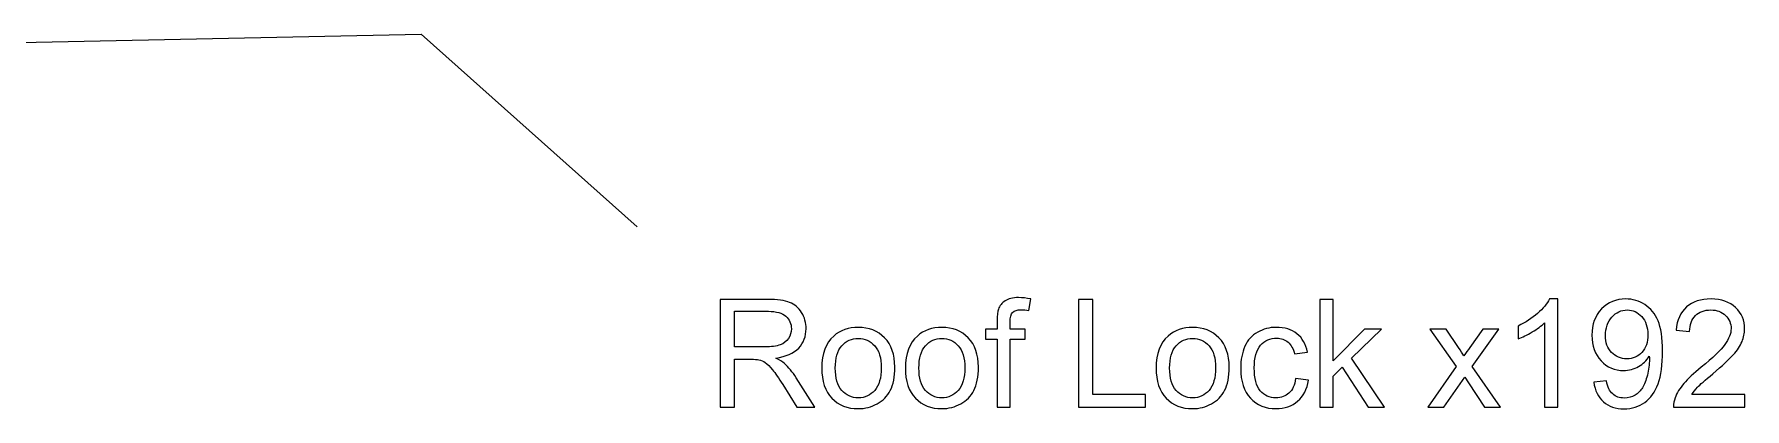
# Model space of a CAD drawing. Header units: inches. Extents: x -60.4 to -14.9, y -20.3 to 14.1.
# Drawn here: x -18.717 to -16.82, y -16.241 to -15.826 of the extents above; entities that cross this region are included whole.
import ezdxf

# ---------------------------------------------------------------- set-up
doc = ezdxf.new("R2010")
doc.units = ezdxf.units.IN
doc.header["$MEASUREMENT"] = 0
doc.layers.add('Master Desktop', color=7, linetype='Continuous', plot=False)

msp = doc.modelspace()

# ---------------------------------------------------------------- linework, layer by layer
at = {"layer": 'Master Desktop', "color": 155, "lineweight": 9}
msp.add_open_spline([(-19.3914, -15.8488), (-19.3914, -15.8488), (-18.2878, -15.8257), (-18.2878, -15.8257), (-18.2878, -15.8257), (-18.2878, -15.8257), (-18.0482, -16.0393), (-18.0482, -16.0393)], degree=3, knots=[0, 0, 0, 0, 0.333333, 0.333333, 0.333333, 0.333333, 1, 1, 1, 1], dxfattribs=at)
at = {"layer": 'Master Desktop', "color": 155}
for points, knots in [([(-17.9563, -16.2394), (-17.9563, -16.2394), (-17.9563, -16.12), (-17.9563, -16.12), (-17.9563, -16.12), (-17.9563, -16.12), (-17.9034, -16.12), (-17.9034, -16.12), (-17.9034, -16.12), (-17.8928, -16.12), (-17.8847, -16.1211), (-17.8792, -16.1233), (-17.8792, -16.1233), (-17.8737, -16.1254), (-17.8692, -16.1292), (-17.8659, -16.1346), (-17.8659, -16.1346), (-17.8626, -16.14), (-17.861, -16.146), (-17.861, -16.1526), (-17.861, -16.1526), (-17.861, -16.161), (-17.8637, -16.1682), (-17.8692, -16.174), (-17.8692, -16.174), (-17.8747, -16.1798), (-17.8831, -16.1834), (-17.8946, -16.185), (-17.8946, -16.185), (-17.8904, -16.187), (-17.8872, -16.189), (-17.885, -16.191), (-17.885, -16.191), (-17.8804, -16.1952), (-17.8761, -16.2005), (-17.872, -16.2069), (-17.872, -16.2069), (-17.872, -16.2069), (-17.8514, -16.2394), (-17.8514, -16.2394), (-17.8514, -16.2394), (-17.8514, -16.2394), (-17.8711, -16.2394), (-17.8711, -16.2394), (-17.8711, -16.2394), (-17.8711, -16.2394), (-17.8869, -16.2145), (-17.8869, -16.2145), (-17.8869, -16.2145), (-17.8914, -16.2073), (-17.8952, -16.2019), (-17.8982, -16.1981), (-17.8982, -16.1981), (-17.9012, -16.1943), (-17.9039, -16.1916), (-17.9062, -16.1901), (-17.9062, -16.1901), (-17.9086, -16.1886), (-17.911, -16.1875), (-17.9134, -16.1869), (-17.9134, -16.1869), (-17.9152, -16.1866), (-17.9181, -16.1864), (-17.9222, -16.1864), (-17.9222, -16.1864), (-17.9222, -16.1864), (-17.9405, -16.1864), (-17.9405, -16.1864), (-17.9405, -16.1864), (-17.9405, -16.1864), (-17.9405, -16.2394), (-17.9405, -16.2394), (-17.9405, -16.2394), (-17.9405, -16.2394), (-17.9563, -16.2394), (-17.9563, -16.2394)], [0, 0, 0, 0, 0.05, 0.05, 0.05, 0.05, 0.1, 0.1, 0.1, 0.1, 0.15, 0.15, 0.15, 0.15, 0.2, 0.2, 0.2, 0.2, 0.25, 0.25, 0.25, 0.25, 0.3, 0.3, 0.3, 0.3, 0.35, 0.35, 0.35, 0.35, 0.4, 0.4, 0.4, 0.4, 0.45, 0.45, 0.45, 0.45, 0.5, 0.5, 0.5, 0.5, 0.55, 0.55, 0.55, 0.55, 0.6, 0.6, 0.6, 0.6, 0.65, 0.65, 0.65, 0.65, 0.7, 0.7, 0.7, 0.7, 0.75, 0.75, 0.75, 0.75, 0.8, 0.8, 0.8, 0.8, 0.85, 0.85, 0.85, 0.85, 0.9, 0.9, 0.9, 0.9, 1, 1, 1, 1]), ([(-17.6492, -16.2394), (-17.6492, -16.2394), (-17.6492, -16.1642), (-17.6492, -16.1642), (-17.6492, -16.1642), (-17.6492, -16.1642), (-17.6622, -16.1642), (-17.6622, -16.1642), (-17.6622, -16.1642), (-17.6622, -16.1642), (-17.6622, -16.1529), (-17.6622, -16.1529), (-17.6622, -16.1529), (-17.6622, -16.1529), (-17.6492, -16.1529), (-17.6492, -16.1529), (-17.6492, -16.1529), (-17.6492, -16.1529), (-17.6492, -16.1437), (-17.6492, -16.1437), (-17.6492, -16.1437), (-17.6492, -16.1379), (-17.6487, -16.1336), (-17.6477, -16.1308), (-17.6477, -16.1308), (-17.6463, -16.127), (-17.6439, -16.1239), (-17.6403, -16.1216), (-17.6403, -16.1216), (-17.6368, -16.1192), (-17.6318, -16.118), (-17.6254, -16.118), (-17.6254, -16.118), (-17.6213, -16.118), (-17.6167, -16.1185), (-17.6117, -16.1195), (-17.6117, -16.1195), (-17.6117, -16.1195), (-17.6139, -16.1323), (-17.6139, -16.1323), (-17.6139, -16.1323), (-17.617, -16.1318), (-17.6198, -16.1315), (-17.6226, -16.1315), (-17.6226, -16.1315), (-17.627, -16.1315), (-17.6301, -16.1325), (-17.632, -16.1344), (-17.632, -16.1344), (-17.6338, -16.1363), (-17.6347, -16.1398), (-17.6347, -16.1449), (-17.6347, -16.1449), (-17.6347, -16.1449), (-17.6347, -16.1529), (-17.6347, -16.1529), (-17.6347, -16.1529), (-17.6347, -16.1529), (-17.6179, -16.1529), (-17.6179, -16.1529), (-17.6179, -16.1529), (-17.6179, -16.1529), (-17.6179, -16.1642), (-17.6179, -16.1642), (-17.6179, -16.1642), (-17.6179, -16.1642), (-17.6346, -16.1642), (-17.6346, -16.1642), (-17.6346, -16.1642), (-17.6346, -16.1642), (-17.6346, -16.2394), (-17.6346, -16.2394), (-17.6346, -16.2394), (-17.6346, -16.2394), (-17.6492, -16.2394), (-17.6492, -16.2394)], [0, 0, 0, 0, 0.05, 0.05, 0.05, 0.05, 0.1, 0.1, 0.1, 0.1, 0.15, 0.15, 0.15, 0.15, 0.2, 0.2, 0.2, 0.2, 0.25, 0.25, 0.25, 0.25, 0.3, 0.3, 0.3, 0.3, 0.35, 0.35, 0.35, 0.35, 0.4, 0.4, 0.4, 0.4, 0.45, 0.45, 0.45, 0.45, 0.5, 0.5, 0.5, 0.5, 0.55, 0.55, 0.55, 0.55, 0.6, 0.6, 0.6, 0.6, 0.65, 0.65, 0.65, 0.65, 0.7, 0.7, 0.7, 0.7, 0.75, 0.75, 0.75, 0.75, 0.8, 0.8, 0.8, 0.8, 0.85, 0.85, 0.85, 0.85, 0.9, 0.9, 0.9, 0.9, 1, 1, 1, 1]), ([(-17.559, -16.2394), (-17.559, -16.2394), (-17.559, -16.12), (-17.559, -16.12), (-17.559, -16.12), (-17.559, -16.12), (-17.5431, -16.12), (-17.5431, -16.12), (-17.5431, -16.12), (-17.5431, -16.12), (-17.5431, -16.2254), (-17.5431, -16.2254), (-17.5431, -16.2254), (-17.5431, -16.2254), (-17.4845, -16.2254), (-17.4845, -16.2254), (-17.4845, -16.2254), (-17.4845, -16.2254), (-17.4845, -16.2394), (-17.4845, -16.2394), (-17.4845, -16.2394), (-17.4845, -16.2394), (-17.559, -16.2394), (-17.559, -16.2394)], [0, 0, 0, 0, 0.142857, 0.142857, 0.142857, 0.142857, 0.285714, 0.285714, 0.285714, 0.285714, 0.428571, 0.428571, 0.428571, 0.428571, 0.571429, 0.571429, 0.571429, 0.571429, 0.714286, 0.714286, 0.714286, 0.714286, 1, 1, 1, 1]), ([(-17.2914, -16.2394), (-17.2914, -16.2394), (-17.2914, -16.12), (-17.2914, -16.12), (-17.2914, -16.12), (-17.2914, -16.12), (-17.2767, -16.12), (-17.2767, -16.12), (-17.2767, -16.12), (-17.2767, -16.12), (-17.2767, -16.188), (-17.2767, -16.188), (-17.2767, -16.188), (-17.2767, -16.188), (-17.242, -16.1529), (-17.242, -16.1529), (-17.242, -16.1529), (-17.242, -16.1529), (-17.2231, -16.1529), (-17.2231, -16.1529), (-17.2231, -16.1529), (-17.2231, -16.1529), (-17.2561, -16.185), (-17.2561, -16.185), (-17.2561, -16.185), (-17.2561, -16.185), (-17.2197, -16.2394), (-17.2197, -16.2394), (-17.2197, -16.2394), (-17.2197, -16.2394), (-17.2378, -16.2394), (-17.2378, -16.2394), (-17.2378, -16.2394), (-17.2378, -16.2394), (-17.2665, -16.1952), (-17.2665, -16.1952), (-17.2665, -16.1952), (-17.2665, -16.1952), (-17.2767, -16.2051), (-17.2767, -16.2051), (-17.2767, -16.2051), (-17.2767, -16.2051), (-17.2767, -16.2394), (-17.2767, -16.2394), (-17.2767, -16.2394), (-17.2767, -16.2394), (-17.2914, -16.2394), (-17.2914, -16.2394)], [0, 0, 0, 0, 0.076923, 0.076923, 0.076923, 0.076923, 0.153846, 0.153846, 0.153846, 0.153846, 0.230769, 0.230769, 0.230769, 0.230769, 0.307692, 0.307692, 0.307692, 0.307692, 0.384615, 0.384615, 0.384615, 0.384615, 0.461538, 0.461538, 0.461538, 0.461538, 0.538462, 0.538462, 0.538462, 0.538462, 0.615385, 0.615385, 0.615385, 0.615385, 0.692308, 0.692308, 0.692308, 0.692308, 0.769231, 0.769231, 0.769231, 0.769231, 0.846154, 0.846154, 0.846154, 0.846154, 1, 1, 1, 1]), ([(-17.0274, -16.2394), (-17.0274, -16.2394), (-17.0421, -16.2394), (-17.0421, -16.2394), (-17.0421, -16.2394), (-17.0421, -16.2394), (-17.0421, -16.146), (-17.0421, -16.146), (-17.0421, -16.146), (-17.0456, -16.1494), (-17.0503, -16.1527), (-17.056, -16.1561), (-17.056, -16.1561), (-17.0617, -16.1594), (-17.0669, -16.162), (-17.0714, -16.1636), (-17.0714, -16.1636), (-17.0714, -16.1636), (-17.0714, -16.1495), (-17.0714, -16.1495), (-17.0714, -16.1495), (-17.0632, -16.1456), (-17.0561, -16.141), (-17.0499, -16.1355), (-17.0499, -16.1355), (-17.0438, -16.13), (-17.0394, -16.1247), (-17.0369, -16.1195), (-17.0369, -16.1195), (-17.0369, -16.1195), (-17.0274, -16.1195), (-17.0274, -16.1195), (-17.0274, -16.1195), (-17.0274, -16.1195), (-17.0274, -16.2394), (-17.0274, -16.2394)], [0, 0, 0, 0, 0.1, 0.1, 0.1, 0.1, 0.2, 0.2, 0.2, 0.2, 0.3, 0.3, 0.3, 0.3, 0.4, 0.4, 0.4, 0.4, 0.5, 0.5, 0.5, 0.5, 0.6, 0.6, 0.6, 0.6, 0.7, 0.7, 0.7, 0.7, 0.8, 0.8, 0.8, 0.8, 1, 1, 1, 1]), ([(-16.9876, -16.2117), (-16.9876, -16.2117), (-16.9736, -16.2105), (-16.9736, -16.2105), (-16.9736, -16.2105), (-16.9724, -16.2171), (-16.9701, -16.2219), (-16.9667, -16.2249), (-16.9667, -16.2249), (-16.9634, -16.2279), (-16.9591, -16.2294), (-16.9538, -16.2294), (-16.9538, -16.2294), (-16.9493, -16.2294), (-16.9454, -16.2283), (-16.9419, -16.2263), (-16.9419, -16.2263), (-16.9385, -16.2242), (-16.9357, -16.2214), (-16.9336, -16.218), (-16.9336, -16.218), (-16.9315, -16.2145), (-16.9297, -16.2099), (-16.9282, -16.204), (-16.9282, -16.204), (-16.9267, -16.1981), (-16.926, -16.1922), (-16.926, -16.1861), (-16.926, -16.1861), (-16.926, -16.1854), (-16.926, -16.1844), (-16.9261, -16.1831), (-16.9261, -16.1831), (-16.929, -16.1878), (-16.933, -16.1916), (-16.938, -16.1945), (-16.938, -16.1945), (-16.9431, -16.1974), (-16.9486, -16.1989), (-16.9545, -16.1989), (-16.9545, -16.1989), (-16.9644, -16.1989), (-16.9727, -16.1953), (-16.9795, -16.1881), (-16.9795, -16.1881), (-16.9863, -16.181), (-16.9897, -16.1715), (-16.9897, -16.1598), (-16.9897, -16.1598), (-16.9897, -16.1477), (-16.9862, -16.138), (-16.979, -16.1306), (-16.979, -16.1306), (-16.9719, -16.1232), (-16.963, -16.1195), (-16.9523, -16.1195), (-16.9523, -16.1195), (-16.9445, -16.1195), (-16.9375, -16.1216), (-16.931, -16.1258), (-16.931, -16.1258), (-16.9246, -16.13), (-16.9197, -16.1359), (-16.9164, -16.1437), (-16.9164, -16.1437), (-16.9131, -16.1514), (-16.9114, -16.1626), (-16.9114, -16.1772), (-16.9114, -16.1772), (-16.9114, -16.1925), (-16.913, -16.2046), (-16.9164, -16.2136), (-16.9164, -16.2136), (-16.9197, -16.2227), (-16.9246, -16.2296), (-16.9311, -16.2343), (-16.9311, -16.2343), (-16.9377, -16.239), (-16.9453, -16.2414), (-16.9541, -16.2414), (-16.9541, -16.2414), (-16.9634, -16.2414), (-16.971, -16.2388), (-16.9769, -16.2336), (-16.9769, -16.2336), (-16.9828, -16.2284), (-16.9864, -16.2211), (-16.9876, -16.2117)], [0, 0, 0, 0, 0.043478, 0.043478, 0.043478, 0.043478, 0.086957, 0.086957, 0.086957, 0.086957, 0.130435, 0.130435, 0.130435, 0.130435, 0.173913, 0.173913, 0.173913, 0.173913, 0.217391, 0.217391, 0.217391, 0.217391, 0.26087, 0.26087, 0.26087, 0.26087, 0.304348, 0.304348, 0.304348, 0.304348, 0.347826, 0.347826, 0.347826, 0.347826, 0.391304, 0.391304, 0.391304, 0.391304, 0.434783, 0.434783, 0.434783, 0.434783, 0.478261, 0.478261, 0.478261, 0.478261, 0.521739, 0.521739, 0.521739, 0.521739, 0.565217, 0.565217, 0.565217, 0.565217, 0.608696, 0.608696, 0.608696, 0.608696, 0.652174, 0.652174, 0.652174, 0.652174, 0.695652, 0.695652, 0.695652, 0.695652, 0.73913, 0.73913, 0.73913, 0.73913, 0.782609, 0.782609, 0.782609, 0.782609, 0.826087, 0.826087, 0.826087, 0.826087, 0.869565, 0.869565, 0.869565, 0.869565, 0.913043, 0.913043, 0.913043, 0.913043, 1, 1, 1, 1]), ([(-16.8202, -16.2254), (-16.8202, -16.2254), (-16.8202, -16.2394), (-16.8202, -16.2394), (-16.8202, -16.2394), (-16.8202, -16.2394), (-16.8992, -16.2394), (-16.8992, -16.2394), (-16.8992, -16.2394), (-16.8993, -16.2358), (-16.8987, -16.2324), (-16.8975, -16.2292), (-16.8975, -16.2292), (-16.8955, -16.2238), (-16.8922, -16.2185), (-16.8877, -16.2133), (-16.8877, -16.2133), (-16.8833, -16.2081), (-16.8769, -16.2021), (-16.8686, -16.1953), (-16.8686, -16.1953), (-16.8557, -16.1847), (-16.8469, -16.1763), (-16.8423, -16.17), (-16.8423, -16.17), (-16.8377, -16.1638), (-16.8354, -16.1579), (-16.8354, -16.1524), (-16.8354, -16.1524), (-16.8354, -16.1466), (-16.8375, -16.1417), (-16.8416, -16.1377), (-16.8416, -16.1377), (-16.8458, -16.1337), (-16.8512, -16.1317), (-16.8579, -16.1317), (-16.8579, -16.1317), (-16.865, -16.1317), (-16.8707, -16.1338), (-16.8749, -16.138), (-16.8749, -16.138), (-16.8792, -16.1422), (-16.8813, -16.1481), (-16.8814, -16.1555), (-16.8814, -16.1555), (-16.8814, -16.1555), (-16.8964, -16.154), (-16.8964, -16.154), (-16.8964, -16.154), (-16.8954, -16.1428), (-16.8915, -16.1343), (-16.8847, -16.1284), (-16.8847, -16.1284), (-16.878, -16.1225), (-16.869, -16.1195), (-16.8576, -16.1195), (-16.8576, -16.1195), (-16.8462, -16.1195), (-16.8371, -16.1227), (-16.8304, -16.1291), (-16.8304, -16.1291), (-16.8237, -16.1354), (-16.8204, -16.1433), (-16.8204, -16.1527), (-16.8204, -16.1527), (-16.8204, -16.1575), (-16.8214, -16.1622), (-16.8233, -16.1668), (-16.8233, -16.1668), (-16.8253, -16.1714), (-16.8285, -16.1763), (-16.833, -16.1814), (-16.833, -16.1814), (-16.8376, -16.1865), (-16.8451, -16.1935), (-16.8556, -16.2024), (-16.8556, -16.2024), (-16.8644, -16.2098), (-16.8701, -16.2148), (-16.8726, -16.2174), (-16.8726, -16.2174), (-16.8751, -16.2201), (-16.8772, -16.2227), (-16.8788, -16.2254), (-16.8788, -16.2254), (-16.8788, -16.2254), (-16.8202, -16.2254), (-16.8202, -16.2254)], [0, 0, 0, 0, 0.043478, 0.043478, 0.043478, 0.043478, 0.086957, 0.086957, 0.086957, 0.086957, 0.130435, 0.130435, 0.130435, 0.130435, 0.173913, 0.173913, 0.173913, 0.173913, 0.217391, 0.217391, 0.217391, 0.217391, 0.26087, 0.26087, 0.26087, 0.26087, 0.304348, 0.304348, 0.304348, 0.304348, 0.347826, 0.347826, 0.347826, 0.347826, 0.391304, 0.391304, 0.391304, 0.391304, 0.434783, 0.434783, 0.434783, 0.434783, 0.478261, 0.478261, 0.478261, 0.478261, 0.521739, 0.521739, 0.521739, 0.521739, 0.565217, 0.565217, 0.565217, 0.565217, 0.608696, 0.608696, 0.608696, 0.608696, 0.652174, 0.652174, 0.652174, 0.652174, 0.695652, 0.695652, 0.695652, 0.695652, 0.73913, 0.73913, 0.73913, 0.73913, 0.782609, 0.782609, 0.782609, 0.782609, 0.826087, 0.826087, 0.826087, 0.826087, 0.869565, 0.869565, 0.869565, 0.869565, 0.913043, 0.913043, 0.913043, 0.913043, 1, 1, 1, 1]), ([(-17.9405, -16.1727), (-17.9405, -16.1727), (-17.9066, -16.1727), (-17.9066, -16.1727), (-17.9066, -16.1727), (-17.8994, -16.1727), (-17.8938, -16.1719), (-17.8897, -16.1704), (-17.8897, -16.1704), (-17.8857, -16.169), (-17.8826, -16.1666), (-17.8805, -16.1633), (-17.8805, -16.1633), (-17.8784, -16.16), (-17.8773, -16.1564), (-17.8773, -16.1526), (-17.8773, -16.1526), (-17.8773, -16.1469), (-17.8794, -16.1423), (-17.8834, -16.1386), (-17.8834, -16.1386), (-17.8875, -16.135), (-17.894, -16.1332), (-17.9028, -16.1332), (-17.9028, -16.1332), (-17.9028, -16.1332), (-17.9405, -16.1332), (-17.9405, -16.1332), (-17.9405, -16.1332), (-17.9405, -16.1332), (-17.9405, -16.1727), (-17.9405, -16.1727)], [0, 0, 0, 0, 0.111111, 0.111111, 0.111111, 0.111111, 0.222222, 0.222222, 0.222222, 0.222222, 0.333333, 0.333333, 0.333333, 0.333333, 0.444444, 0.444444, 0.444444, 0.444444, 0.555556, 0.555556, 0.555556, 0.555556, 0.666667, 0.666667, 0.666667, 0.666667, 0.777778, 0.777778, 0.777778, 0.777778, 1, 1, 1, 1]), ([(-16.9277, -16.1591), (-16.9277, -16.1507), (-16.93, -16.144), (-16.9344, -16.1391), (-16.9344, -16.1391), (-16.9388, -16.1342), (-16.9442, -16.1317), (-16.9505, -16.1317), (-16.9505, -16.1317), (-16.9571, -16.1317), (-16.9628, -16.1343), (-16.9675, -16.1396), (-16.9675, -16.1396), (-16.9724, -16.1449), (-16.9747, -16.1518), (-16.9747, -16.1603), (-16.9747, -16.1603), (-16.9747, -16.1679), (-16.9725, -16.174), (-16.9679, -16.1788), (-16.9679, -16.1788), (-16.9634, -16.1835), (-16.9577, -16.1859), (-16.951, -16.1859), (-16.951, -16.1859), (-16.9442, -16.1859), (-16.9386, -16.1835), (-16.9343, -16.1788), (-16.9343, -16.1788), (-16.9299, -16.174), (-16.9277, -16.1674), (-16.9277, -16.1591)], [0, 0, 0, 0, 0.111111, 0.111111, 0.111111, 0.111111, 0.222222, 0.222222, 0.222222, 0.222222, 0.333333, 0.333333, 0.333333, 0.333333, 0.444444, 0.444444, 0.444444, 0.444444, 0.555556, 0.555556, 0.555556, 0.555556, 0.666667, 0.666667, 0.666667, 0.666667, 0.777778, 0.777778, 0.777778, 0.777778, 1, 1, 1, 1]), ([(-17.8436, -16.1961), (-17.8436, -16.1801), (-17.8392, -16.1683), (-17.8303, -16.1606), (-17.8303, -16.1606), (-17.8229, -16.1542), (-17.8138, -16.151), (-17.8031, -16.151), (-17.8031, -16.151), (-17.7912, -16.151), (-17.7815, -16.1549), (-17.7739, -16.1627), (-17.7739, -16.1627), (-17.7664, -16.1704), (-17.7626, -16.1812), (-17.7626, -16.1949), (-17.7626, -16.1949), (-17.7626, -16.206), (-17.7643, -16.2147), (-17.7676, -16.2211), (-17.7676, -16.2211), (-17.771, -16.2274), (-17.7758, -16.2324), (-17.7822, -16.2359), (-17.7822, -16.2359), (-17.7886, -16.2394), (-17.7955, -16.2412), (-17.8031, -16.2412), (-17.8031, -16.2412), (-17.8152, -16.2412), (-17.825, -16.2373), (-17.8324, -16.2296), (-17.8324, -16.2296), (-17.8399, -16.2218), (-17.8436, -16.2107), (-17.8436, -16.1961)], [0, 0, 0, 0, 0.1, 0.1, 0.1, 0.1, 0.2, 0.2, 0.2, 0.2, 0.3, 0.3, 0.3, 0.3, 0.4, 0.4, 0.4, 0.4, 0.5, 0.5, 0.5, 0.5, 0.6, 0.6, 0.6, 0.6, 0.7, 0.7, 0.7, 0.7, 0.8, 0.8, 0.8, 0.8, 1, 1, 1, 1]), ([(-17.7509, -16.1961), (-17.7509, -16.1801), (-17.7465, -16.1683), (-17.7376, -16.1606), (-17.7376, -16.1606), (-17.7302, -16.1542), (-17.7211, -16.151), (-17.7104, -16.151), (-17.7104, -16.151), (-17.6985, -16.151), (-17.6888, -16.1549), (-17.6812, -16.1627), (-17.6812, -16.1627), (-17.6737, -16.1704), (-17.6699, -16.1812), (-17.6699, -16.1949), (-17.6699, -16.1949), (-17.6699, -16.206), (-17.6716, -16.2147), (-17.6749, -16.2211), (-17.6749, -16.2211), (-17.6783, -16.2274), (-17.6831, -16.2324), (-17.6895, -16.2359), (-17.6895, -16.2359), (-17.6959, -16.2394), (-17.7029, -16.2412), (-17.7104, -16.2412), (-17.7104, -16.2412), (-17.7225, -16.2412), (-17.7323, -16.2373), (-17.7397, -16.2296), (-17.7397, -16.2296), (-17.7472, -16.2218), (-17.7509, -16.2107), (-17.7509, -16.1961)], [0, 0, 0, 0, 0.1, 0.1, 0.1, 0.1, 0.2, 0.2, 0.2, 0.2, 0.3, 0.3, 0.3, 0.3, 0.4, 0.4, 0.4, 0.4, 0.5, 0.5, 0.5, 0.5, 0.6, 0.6, 0.6, 0.6, 0.7, 0.7, 0.7, 0.7, 0.8, 0.8, 0.8, 0.8, 1, 1, 1, 1]), ([(-17.4729, -16.1961), (-17.4729, -16.1801), (-17.4685, -16.1683), (-17.4596, -16.1606), (-17.4596, -16.1606), (-17.4522, -16.1542), (-17.4431, -16.151), (-17.4324, -16.151), (-17.4324, -16.151), (-17.4205, -16.151), (-17.4108, -16.1549), (-17.4032, -16.1627), (-17.4032, -16.1627), (-17.3957, -16.1704), (-17.3919, -16.1812), (-17.3919, -16.1949), (-17.3919, -16.1949), (-17.3919, -16.206), (-17.3936, -16.2147), (-17.3969, -16.2211), (-17.3969, -16.2211), (-17.4003, -16.2274), (-17.4051, -16.2324), (-17.4115, -16.2359), (-17.4115, -16.2359), (-17.4179, -16.2394), (-17.4249, -16.2412), (-17.4324, -16.2412), (-17.4324, -16.2412), (-17.4445, -16.2412), (-17.4543, -16.2373), (-17.4617, -16.2296), (-17.4617, -16.2296), (-17.4692, -16.2218), (-17.4729, -16.2107), (-17.4729, -16.1961)], [0, 0, 0, 0, 0.1, 0.1, 0.1, 0.1, 0.2, 0.2, 0.2, 0.2, 0.3, 0.3, 0.3, 0.3, 0.4, 0.4, 0.4, 0.4, 0.5, 0.5, 0.5, 0.5, 0.6, 0.6, 0.6, 0.6, 0.7, 0.7, 0.7, 0.7, 0.8, 0.8, 0.8, 0.8, 1, 1, 1, 1]), ([(-17.3182, -16.2077), (-17.3182, -16.2077), (-17.3039, -16.2097), (-17.3039, -16.2097), (-17.3039, -16.2097), (-17.3055, -16.2196), (-17.3095, -16.2273), (-17.316, -16.2328), (-17.316, -16.2328), (-17.3224, -16.2384), (-17.3304, -16.2412), (-17.3398, -16.2412), (-17.3398, -16.2412), (-17.3516, -16.2412), (-17.3611, -16.2373), (-17.3683, -16.2296), (-17.3683, -16.2296), (-17.3755, -16.2219), (-17.3791, -16.2108), (-17.3791, -16.1964), (-17.3791, -16.1964), (-17.3791, -16.1871), (-17.3775, -16.179), (-17.3744, -16.172), (-17.3744, -16.172), (-17.3714, -16.165), (-17.3667, -16.1598), (-17.3603, -16.1563), (-17.3603, -16.1563), (-17.354, -16.1528), (-17.3472, -16.151), (-17.3397, -16.151), (-17.3397, -16.151), (-17.3304, -16.151), (-17.3227, -16.1534), (-17.3167, -16.1581), (-17.3167, -16.1581), (-17.3107, -16.1629), (-17.3069, -16.1696), (-17.3052, -16.1784), (-17.3052, -16.1784), (-17.3052, -16.1784), (-17.3194, -16.1805), (-17.3194, -16.1805), (-17.3194, -16.1805), (-17.3208, -16.1747), (-17.3232, -16.1704), (-17.3266, -16.1674), (-17.3266, -16.1674), (-17.3301, -16.1645), (-17.3342, -16.163), (-17.3391, -16.163), (-17.3391, -16.163), (-17.3465, -16.163), (-17.3525, -16.1657), (-17.3572, -16.1709), (-17.3572, -16.1709), (-17.3618, -16.1763), (-17.3641, -16.1846), (-17.3641, -16.196), (-17.3641, -16.196), (-17.3641, -16.2076), (-17.3619, -16.2161), (-17.3574, -16.2213), (-17.3574, -16.2213), (-17.3529, -16.2266), (-17.3471, -16.2292), (-17.34, -16.2292), (-17.34, -16.2292), (-17.3342, -16.2292), (-17.3294, -16.2274), (-17.3256, -16.2239), (-17.3256, -16.2239), (-17.3217, -16.2204), (-17.3193, -16.215), (-17.3182, -16.2077)], [0, 0, 0, 0, 0.05, 0.05, 0.05, 0.05, 0.1, 0.1, 0.1, 0.1, 0.15, 0.15, 0.15, 0.15, 0.2, 0.2, 0.2, 0.2, 0.25, 0.25, 0.25, 0.25, 0.3, 0.3, 0.3, 0.3, 0.35, 0.35, 0.35, 0.35, 0.4, 0.4, 0.4, 0.4, 0.45, 0.45, 0.45, 0.45, 0.5, 0.5, 0.5, 0.5, 0.55, 0.55, 0.55, 0.55, 0.6, 0.6, 0.6, 0.6, 0.65, 0.65, 0.65, 0.65, 0.7, 0.7, 0.7, 0.7, 0.75, 0.75, 0.75, 0.75, 0.8, 0.8, 0.8, 0.8, 0.85, 0.85, 0.85, 0.85, 0.9, 0.9, 0.9, 0.9, 1, 1, 1, 1]), ([(-17.1718, -16.2394), (-17.1718, -16.2394), (-17.1402, -16.1946), (-17.1402, -16.1946), (-17.1402, -16.1946), (-17.1402, -16.1946), (-17.1694, -16.1529), (-17.1694, -16.1529), (-17.1694, -16.1529), (-17.1694, -16.1529), (-17.1514, -16.1529), (-17.1514, -16.1529), (-17.1514, -16.1529), (-17.1514, -16.1529), (-17.1377, -16.1733), (-17.1377, -16.1733), (-17.1377, -16.1733), (-17.1352, -16.1771), (-17.1332, -16.1802), (-17.1318, -16.1827), (-17.1318, -16.1827), (-17.1293, -16.1792), (-17.1271, -16.1761), (-17.1252, -16.1733), (-17.1252, -16.1733), (-17.1252, -16.1733), (-17.1108, -16.1529), (-17.1108, -16.1529), (-17.1108, -16.1529), (-17.1108, -16.1529), (-17.0929, -16.1529), (-17.0929, -16.1529), (-17.0929, -16.1529), (-17.0929, -16.1529), (-17.1223, -16.1946), (-17.1223, -16.1946), (-17.1223, -16.1946), (-17.1223, -16.1946), (-17.0909, -16.2394), (-17.0909, -16.2394), (-17.0909, -16.2394), (-17.0909, -16.2394), (-17.1088, -16.2394), (-17.1088, -16.2394), (-17.1088, -16.2394), (-17.1088, -16.2394), (-17.1267, -16.2127), (-17.1267, -16.2127), (-17.1267, -16.2127), (-17.1267, -16.2127), (-17.1307, -16.2063), (-17.1307, -16.2063), (-17.1307, -16.2063), (-17.1307, -16.2063), (-17.1539, -16.2394), (-17.1539, -16.2394), (-17.1539, -16.2394), (-17.1539, -16.2394), (-17.1718, -16.2394), (-17.1718, -16.2394)], [0, 0, 0, 0, 0.0625, 0.0625, 0.0625, 0.0625, 0.125, 0.125, 0.125, 0.125, 0.1875, 0.1875, 0.1875, 0.1875, 0.25, 0.25, 0.25, 0.25, 0.3125, 0.3125, 0.3125, 0.3125, 0.375, 0.375, 0.375, 0.375, 0.4375, 0.4375, 0.4375, 0.4375, 0.5, 0.5, 0.5, 0.5, 0.5625, 0.5625, 0.5625, 0.5625, 0.625, 0.625, 0.625, 0.625, 0.6875, 0.6875, 0.6875, 0.6875, 0.75, 0.75, 0.75, 0.75, 0.8125, 0.8125, 0.8125, 0.8125, 0.875, 0.875, 0.875, 0.875, 1, 1, 1, 1]), ([(-17.8286, -16.1961), (-17.8286, -16.2072), (-17.8262, -16.2155), (-17.8214, -16.2209), (-17.8214, -16.2209), (-17.8165, -16.2264), (-17.8104, -16.2292), (-17.8031, -16.2292), (-17.8031, -16.2292), (-17.7958, -16.2292), (-17.7897, -16.2264), (-17.7849, -16.2209), (-17.7849, -16.2209), (-17.78, -16.2154), (-17.7776, -16.207), (-17.7776, -16.1957), (-17.7776, -16.1957), (-17.7776, -16.185), (-17.7801, -16.1769), (-17.7849, -16.1714), (-17.7849, -16.1714), (-17.7898, -16.1659), (-17.7959, -16.1632), (-17.8031, -16.1632), (-17.8031, -16.1632), (-17.8104, -16.1632), (-17.8165, -16.1659), (-17.8214, -16.1714), (-17.8214, -16.1714), (-17.8262, -16.1769), (-17.8286, -16.1851), (-17.8286, -16.1961)], [0, 0, 0, 0, 0.111111, 0.111111, 0.111111, 0.111111, 0.222222, 0.222222, 0.222222, 0.222222, 0.333333, 0.333333, 0.333333, 0.333333, 0.444444, 0.444444, 0.444444, 0.444444, 0.555556, 0.555556, 0.555556, 0.555556, 0.666667, 0.666667, 0.666667, 0.666667, 0.777778, 0.777778, 0.777778, 0.777778, 1, 1, 1, 1]), ([(-17.7359, -16.1961), (-17.7359, -16.2072), (-17.7335, -16.2155), (-17.7287, -16.2209), (-17.7287, -16.2209), (-17.7238, -16.2264), (-17.7177, -16.2292), (-17.7104, -16.2292), (-17.7104, -16.2292), (-17.7031, -16.2292), (-17.697, -16.2264), (-17.6922, -16.2209), (-17.6922, -16.2209), (-17.6874, -16.2154), (-17.6849, -16.207), (-17.6849, -16.1957), (-17.6849, -16.1957), (-17.6849, -16.185), (-17.6874, -16.1769), (-17.6922, -16.1714), (-17.6922, -16.1714), (-17.6971, -16.1659), (-17.7032, -16.1632), (-17.7104, -16.1632), (-17.7104, -16.1632), (-17.7177, -16.1632), (-17.7238, -16.1659), (-17.7287, -16.1714), (-17.7287, -16.1714), (-17.7335, -16.1769), (-17.7359, -16.1851), (-17.7359, -16.1961)], [0, 0, 0, 0, 0.111111, 0.111111, 0.111111, 0.111111, 0.222222, 0.222222, 0.222222, 0.222222, 0.333333, 0.333333, 0.333333, 0.333333, 0.444444, 0.444444, 0.444444, 0.444444, 0.555556, 0.555556, 0.555556, 0.555556, 0.666667, 0.666667, 0.666667, 0.666667, 0.777778, 0.777778, 0.777778, 0.777778, 1, 1, 1, 1]), ([(-17.4579, -16.1961), (-17.4579, -16.2072), (-17.4555, -16.2155), (-17.4507, -16.2209), (-17.4507, -16.2209), (-17.4458, -16.2264), (-17.4397, -16.2292), (-17.4324, -16.2292), (-17.4324, -16.2292), (-17.4251, -16.2292), (-17.419, -16.2264), (-17.4142, -16.2209), (-17.4142, -16.2209), (-17.4094, -16.2154), (-17.4069, -16.207), (-17.4069, -16.1957), (-17.4069, -16.1957), (-17.4069, -16.185), (-17.4094, -16.1769), (-17.4142, -16.1714), (-17.4142, -16.1714), (-17.4191, -16.1659), (-17.4252, -16.1632), (-17.4324, -16.1632), (-17.4324, -16.1632), (-17.4397, -16.1632), (-17.4458, -16.1659), (-17.4507, -16.1714), (-17.4507, -16.1714), (-17.4555, -16.1769), (-17.4579, -16.1851), (-17.4579, -16.1961)], [0, 0, 0, 0, 0.111111, 0.111111, 0.111111, 0.111111, 0.222222, 0.222222, 0.222222, 0.222222, 0.333333, 0.333333, 0.333333, 0.333333, 0.444444, 0.444444, 0.444444, 0.444444, 0.555556, 0.555556, 0.555556, 0.555556, 0.666667, 0.666667, 0.666667, 0.666667, 0.777778, 0.777778, 0.777778, 0.777778, 1, 1, 1, 1])]:
    msp.add_open_spline(points, degree=3, knots=knots, dxfattribs=at)

doc.saveas('drawing.dxf')
